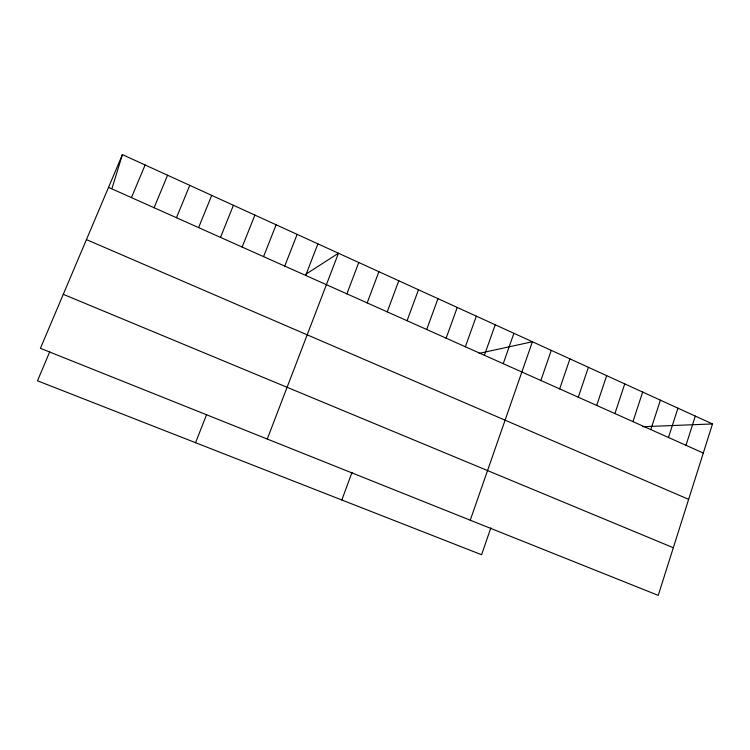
<?xml version="1.0" encoding="UTF-8"?>
<svg xmlns="http://www.w3.org/2000/svg" width="750" height="750" viewBox="0 0 750 750"><rect width="100%" height="100%" fill="white"/><g stroke="black" fill="none" stroke-linecap="round" stroke-linejoin="round"><path stroke-width="1.12" d="M112.134 187.988L122.4 154.622L712.5 423.947L658.237 595.378L40.416 348.328L122.4 154.622M685.978 445.303L695.306 416.1M668.484 437.484L677.934 408.169M650.812 429.591L660.394 400.162M632.953 421.622L642.666 392.072M614.916 413.559L624.759 383.897M596.691 405.422L606.666 375.647M578.278 397.2L588.394 367.303M559.669 388.884L569.925 358.875M540.862 380.484L551.259 350.353M490.856 527.85L481.594 554.728L37.5 380.803L49.716 351.825M470.259 520.209L532.397 341.747L479.025 353.391M503.231 363.675L513.9 333.3M484.397 355.266L495.216 324.778M465.366 346.762L476.334 316.153M446.137 338.175L457.247 307.453M426.713 329.494L437.972 298.65M341.831 499.997L352.031 472.322M407.072 320.728L418.491 289.753M387.225 311.859L398.794 280.772M367.172 302.897L378.9 271.688M346.894 293.841L358.781 262.509M267.262 439.041L338.456 253.228L305.541 274.425M305.681 275.438L317.906 243.853M284.738 266.081L297.131 234.366M263.559 256.622L276.122 224.784M195.544 442.706L206.625 414.572M242.147 247.059L254.887 215.091M220.5 237.384L233.419 205.294M198.609 227.606L211.716 195.384M176.475 217.725L189.759 185.363M154.088 207.722L167.559 175.237M131.438 197.606L145.106 164.991M642.741 426.722L712.5 423.947M63.272 294.319L673.312 547.734M86.428 239.606L688.631 499.341M108.534 187.378L703.294 453.038"/></g></svg>
